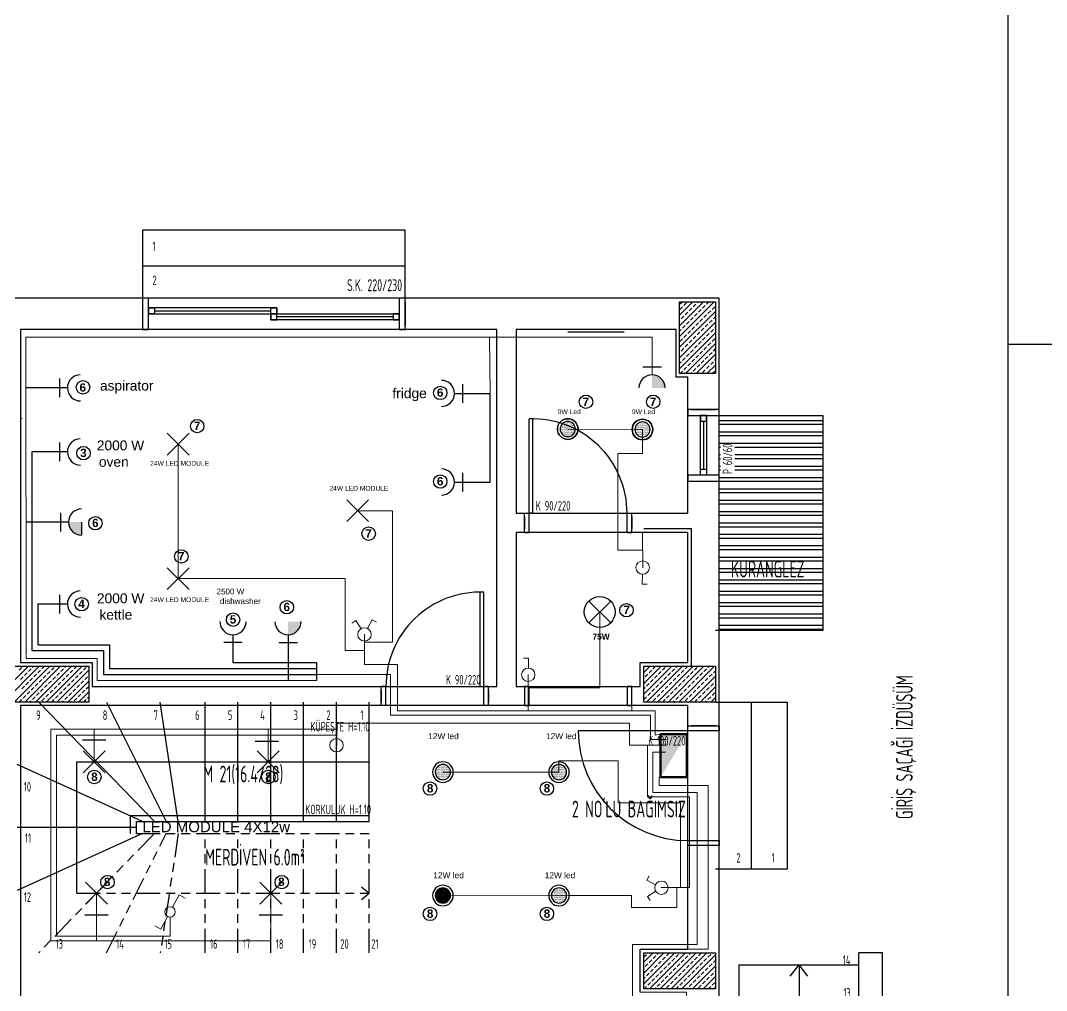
# Model space of a CAD drawing. Header units: millimetres. Extents: x 8112 to 17957, y 1641 to 8364.
# Drawn here: x 8958 to 9818, y 2329 to 3141 of the extents above; entities that cross this region are included whole.
import ezdxf

# ---------------------------------------------------------------- set-up
doc = ezdxf.new("R2010")
doc.units = ezdxf.units.MM
doc.linetypes.add('CURRENT_NRL surrounding area$0${ Tapered Dash }', pattern=[10, 4, -1, 1.5, -1, 1.5, -1])
for name, color, linetype in [('AK-E-ARMATUR', 151, 'Continuous'), ('Bölme', 7, 'Continuous'), ('ELEKTRİK1', 10, 'Continuous'), ('MİMARİ', 251, 'Continuous')]:
    doc.layers.add(name, color=color, linetype=linetype)
for name, color, linetype, lineweight in [('ARMATUR', 7, 'Continuous', 30), ('besleme', 40, 'Continuous', 50), ('priz', 4, 'Continuous', 25), ('ışık', 90, 'Continuous', 20)]:
    doc.layers.add(name, color=color, linetype=linetype, lineweight=lineweight)
doc.styles.get("Standard").update_dxf_attribs({"font": 'arial.ttf'})
doc.styles.add('style1', font='isocpeur.ttf', dxfattribs={"width": 0.6})

# ---------------------------------------------------------------- blocks, each defined once
blk = doc.blocks.new('P6020')
at = {"layer": 'MİMARİ'}
for p, q in [((0, 0), (0, 20)), ((60, 0), (60, 20))]:
    blk.add_line(p, q, dxfattribs=at)
at = {"layer": 'MİMARİ', "ltscale": 0.1}
blk.add_line((50, 10), (10, 10), dxfattribs=at)
for points in [[(0, 23), (5, 23), (5, -3), (0, -3)], [(55, 23), (60, 23), (60, -3), (55, -3)], [(10, 7.5), (10, 12.5), (5, 12.5), (5, 7.5)], [(50, 7.5), (50, 12.5), (55, 12.5), (55, 7.5)]]:
    blk.add_lwpolyline(points, close=True, dxfattribs=at)
blk.add_lwpolyline([(5, 7.5), (55, 7.5), (55, 12.5), (5, 12.5)], dxfattribs=at)
blk = doc.blocks.new('15W_DWNL_ISLAK HACİM ARM_SA')
h = blk.add_hatch()
h.set_pattern_fill('DOTS', scale=5)
h.set_pattern_definition([(0, (-1075947.989, -4485209.665), (3.96875, 7.9375), [0, -7.9375])])
h.paths.add_polyline_path([(85, 0, 1), (-85, 0, 1)])
blk.add_circle((0, 0), 115)
at = {"color": 7}
blk.add_circle((0, 0), 85, dxfattribs=at)

msp = doc.modelspace()

# ---------------------------------------------------------------- hatches: boundary and pattern name
at = {"layer": 'besleme'}
msp.add_hatch(color=256, dxfattribs=at).paths.add_polyline_path([(9494.27, 2507.29), (9494.27, 2543.29), (9516.27, 2543.29)])
at = {"layer": 'priz'}
h = msp.add_hatch(color=256, dxfattribs=at)
h.dxf.hatch_style = 1
h.paths.add_polyline_path([(9487.13, 2844), (9487.13, 2833.04), (9498.09, 2833.04, 0.414214)])
h = msp.add_hatch(color=256, dxfattribs=at)
h.dxf.hatch_style = 1
h.paths.add_polyline_path([(8998.32, 2720.76), (9009.28, 2720.76), (9009.28, 2709.8, -0.414214)])
h = msp.add_hatch(color=256, dxfattribs=at)
h.dxf.hatch_style = 1
h.paths.add_polyline_path([(9182.21, 2626.4), (9182.21, 2637.36), (9193.17, 2637.36, -0.414214)])

# ---------------------------------------------------------------- linework, layer by layer
for p, q in [((9785.09, 4640.64), (9785.09, 1659.31)), ((11355.42, 2869.47), (9785.09, 2869.47))]:
    msp.add_line(p, q)
at = {"layer": 'AK-E-ARMATUR'}
for centre in [(9416.52, 2798.62), (9479.11, 2798.23)]:
    msp.add_circle(centre, 8.62, dxfattribs=at)
at = {"layer": 'ARMATUR', "color": 1}
for p, q in [((9099.32, 2795.08), (9080.99, 2776.76)), ((9080.99, 2795.08), (9099.32, 2776.76)), ((9249.72, 2739.42), (9231.39, 2721.09)), ((9231.39, 2739.42), (9249.72, 2721.09)), ((9099.32, 2682.54), (9080.99, 2664.21)), ((9080.99, 2682.54), (9099.32, 2664.21)), ((9029.57, 2538.24), (9010.08, 2538.24)), ((9154.67, 2537.24), (9174.15, 2537.24)), ((9010.66, 2529.26), (9028.99, 2510.93)), ((9028.99, 2529.26), (9010.66, 2510.93)), ((9156.48, 2529.26), (9174.81, 2510.93)), ((9174.81, 2529.26), (9156.48, 2510.93)), ((9031.01, 2400.97), (9012.69, 2419.3)), ((9012.69, 2400.97), (9031.01, 2419.3)), ((9176.93, 2400.97), (9158.6, 2419.3)), ((9158.6, 2400.97), (9176.93, 2419.3)), ((9012.11, 2391.98), (9031.59, 2391.98)), ((9158.02, 2391.98), (9177.51, 2391.98))]:
    msp.add_line(p, q, dxfattribs=at)
at = {"layer": 'besleme'}
msp.add_lwpolyline([(9516.29, 2507.3), (9516.29, 2543.3), (9494.29, 2543.3), (9494.29, 2507.3)], close=True, dxfattribs=at)
at = {"layer": 'Bölme', "color": 11, "true_color": 0xf27172}
for centre in [(9010.45, 2833.58), (9309.74, 2828.86), (9431.8, 2821.45), (9488.11, 2821.45), (9106.13, 2801.09), (9010.91, 2778.42), (9309.74, 2754.67), (9020.87, 2719.78), (9249.72, 2711.03), (9092.87, 2691.97), (9009.35, 2651.98), (9181.2, 2649.44), (9465.71, 2646.96), (9136.23, 2639.02), (9019.93, 2507.29), (9165.75, 2507.29), (9301.17, 2497.61), (9399.03, 2497.61), (9031.01, 2419.3), (9176.93, 2419.3), (9301.17, 2392.67), (9399.03, 2392.67)]:
    msp.add_circle(centre, 5.63, dxfattribs=at)
at = {"layer": 'ELEKTRİK1'}
msp.add_circle((9443.31, 2645.48), 12.96, dxfattribs=at)
at = {"layer": 'MİMARİ'}
for p, q in [((9280.23, 2965.09), (9060.23, 2965.09)), ((9060.23, 2965.09), (9060.23, 2935.09)), ((9280.23, 2935.09), (9280.23, 2965.09)), ((9280.23, 2935.09), (9060.23, 2935.09)), ((9060.23, 2935.09), (9060.23, 2905.09)), ((9280.23, 2905.09), (9280.23, 2935.09)), ((9543.23, 2908.09), (8337.23, 2908.09)), ((9060.23, 2905.09), (9060.23, 2885.09)), ((9280.23, 2905.09), (9280.23, 2885.09)), ((9510.23, 2845.09), (9510.23, 2905.09)), ((9510.23, 2905.09), (9540.23, 2905.09)), ((9540.23, 2905.09), (9540.23, 2845.09)), ((9543.23, 1902.09), (9543.23, 2908.09)), ((9357.23, 2882.09), (8958.23, 2882.09)), ((8958.23, 2882.09), (8958.23, 2603.09)), ((9357.23, 2882.09), (9295.93, 2882.09)), ((9357.23, 2583.09), (9357.23, 2882.09)), ((9357.23, 2811.29), (9357.23, 2882.09)), ((9507.23, 2882.09), (9373.23, 2882.09)), ((9373.23, 2882.09), (9373.23, 2728.09)), ((9416.72, 2880.09), (9463.73, 2880.09)), ((9507.23, 2842.09), (9507.23, 2882.09)), ((9540.23, 2845.09), (9510.23, 2845.09)), ((9517.23, 2842.09), (9507.23, 2842.09)), ((9517.23, 2728.09), (9517.23, 2842.09)), ((9357.23, 2764.14), (9357.23, 2811.29)), ((9517.23, 2758.51), (9517.23, 2811.67)), ((8958.88, 2808.03), (8959.33, 2807.58)), ((9384.23, 2728.09), (9384.23, 2807.03)), ((9387.23, 2728.09), (9387.23, 2807.09)), ((9540.23, 2810.09), (9630.23, 2810.09)), ((9630.23, 2810.09), (9630.23, 2630.09)), ((9357.23, 2709.24), (9357.23, 2764.14)), ((9373.23, 2728.09), (9517.23, 2728.09)), ((9380.23, 2712.09), (9380.23, 2728.09)), ((9380.23, 2728.09), (9384.23, 2728.09)), ((9380.23, 2725.09), (9380.23, 2715.09)), ((9387.23, 2728.09), (9384.23, 2728.09)), ((9384.23, 2712.09), (9384.23, 2728.09)), ((9466.23, 2712.09), (9466.23, 2728.09)), ((9466.23, 2728.09), (9470.23, 2728.09)), ((9470.23, 2712.09), (9470.23, 2728.09)), ((9470.23, 2725.09), (9470.23, 2715.09)), ((9517.23, 2712.09), (9373.23, 2712.09)), ((9373.23, 2712.09), (9373.23, 2583.09)), ((9380.23, 2712.09), (9384.23, 2712.09)), ((9466.23, 2712.09), (9470.23, 2712.09)), ((9520.23, 2715.09), (9480.23, 2715.09)), ((9517.23, 2603.09), (9517.23, 2712.09)), ((9520.23, 2600.09), (9520.23, 2715.09)), ((9343.23, 2583.09), (9343.23, 2662.09)), ((9346.23, 2583.09), (9346.23, 2662.03)), ((9517.23, 2603.09), (9517.23, 2653.09)), ((9630.23, 2630.09), (9540.23, 2630.09)), ((8865.23, 2600.09), (9015.23, 2600.09)), ((8958.23, 2603.09), (9018.23, 2603.09)), ((9015.23, 2600.09), (9015.23, 2570.09)), ((9018.23, 2603.09), (9018.23, 2583.09)), ((9477.23, 2583.09), (9477.23, 2603.09)), ((9477.23, 2603.09), (9517.23, 2603.09)), ((9480.23, 2570.09), (9480.23, 2600.09)), ((9480.23, 2600.09), (9540.23, 2600.09)), ((9480.23, 2600.09), (9520.23, 2600.09)), ((9487.23, 2603.09), (9517.23, 2603.09)), ((9540.23, 2600.09), (9540.23, 2570.09)), ((9018.23, 2583.09), (9357.23, 2583.09)), ((9260.23, 2567.09), (9260.23, 2583.09)), ((9264.23, 2583.09), (9260.23, 2583.09)), ((9260.23, 2580.09), (9260.23, 2570.09)), ((9264.23, 2567.09), (9264.23, 2583.09)), ((9343.23, 2583.09), (9346.23, 2583.09)), ((9346.23, 2567.09), (9346.23, 2583.09)), ((9350.23, 2583.09), (9346.23, 2583.09)), ((9350.23, 2567.09), (9350.23, 2583.09)), ((9350.23, 2580.09), (9350.23, 2570.09)), ((9373.23, 2583.09), (9477.23, 2583.09)), ((9015.23, 2570.09), (8865.23, 2570.09)), ((9070.23, 2470.09), (8973.39, 2570.09)), ((9030.23, 2570.09), (9080.23, 2470.09)), ((9090.23, 2470.09), (9075.23, 2570.09)), ((9112.73, 2470.09), (9112.73, 2570.09)), ((9140.23, 2470.09), (9140.23, 2570.09)), ((9167.73, 2470.09), (9167.73, 2570.09)), ((9195.23, 2470.09), (9195.23, 2570.09)), ((9222.73, 2470.09), (9222.73, 2570.09)), ((9250.23, 2470.09), (9250.23, 2570.09)), ((9540.23, 2570.09), (9480.23, 2570.09)), ((9540.23, 2570.09), (9570.23, 2570.09)), ((9570.23, 2570.09), (9570.23, 2430.09)), ((9570.23, 2570.09), (9600.23, 2570.09)), ((9600.23, 2570.09), (9600.23, 2430.09)), ((9517.23, 2567.09), (8958.23, 2567.09)), ((8958.23, 2567.09), (8958.23, 1928.09)), ((9264.23, 2567.09), (9260.23, 2567.09)), ((9350.23, 2567.09), (9346.23, 2567.09)), ((9517.23, 2363.09), (9517.23, 2567.09)), ((9517.23, 2546.09), (9425.23, 2546.09)), ((9517.23, 2550.09), (9543.23, 2550.09)), ((9517.23, 2546.09), (9517.23, 2550.09)), ((9543.23, 2546.09), (9517.23, 2546.09)), ((9543.23, 2550.09), (9543.23, 2546.09)), ((9005.23, 2520.09), (9250.23, 2520.09)), ((9005.23, 2410.09), (9005.23, 2520.09)), ((9060.23, 2470.09), (8955.23, 2517.82)), ((9050.23, 2475.09), (9250.23, 2475.09)), ((9050.23, 2460.09), (9050.23, 2475.09)), ((9055.23, 2470.09), (9250.23, 2470.09)), ((9055.23, 2460.09), (9055.23, 2470.09)), ((9055.23, 2465.09), (8955.23, 2465.09)), ((9060.23, 2460.09), (8955.23, 2412.36)), ((9517.23, 2454.09), (9543.23, 2454.09)), ((9517.23, 2450.09), (9517.23, 2454.09)), ((9543.23, 2450.09), (9517.23, 2450.09)), ((9543.23, 2454.09), (9543.23, 2450.09)), ((9570.23, 2430.09), (9540.23, 2430.09)), ((9600.23, 2430.09), (9570.23, 2430.09)), ((9477.23, 2327.09), (9477.23, 2363.09)), ((9477.23, 2363.09), (9517.23, 2363.09)), ((9480.23, 2330.09), (9480.23, 2360.09)), ((9480.23, 2360.09), (9540.23, 2360.09)), ((9540.23, 2360.09), (9540.23, 2330.09)), ((9660.23, 1925.09), (9660.23, 2360.09)), ((9680.23, 2360.09), (9660.23, 2360.09)), ((9680.23, 1905.09), (9680.23, 2360.09)), ((9560.23, 2350.09), (9660.23, 2350.09)), ((9560.23, 2065.09), (9560.23, 2350.09)), ((9602.9, 2340.56), (9610.23, 2350.09)), ((9610.23, 2350.09), (9610.23, 2015.09)), ((9617.56, 2340.56), (9610.23, 2350.09)), ((9540.23, 2330.09), (9480.23, 2330.09))]:
    msp.add_line(p, q, dxfattribs=at)
at = {"layer": 'MİMARİ', "ltscale": 0.1}
for p, q in [((9065.23, 2908.09), (9060.23, 2908.09)), ((9060.23, 2908.09), (9060.23, 2882.09)), ((9065.23, 2882.09), (9065.23, 2908.09)), ((9280.23, 2908.09), (9275.23, 2908.09)), ((9275.23, 2908.09), (9275.23, 2882.09)), ((9280.23, 2882.09), (9280.23, 2908.09)), ((9065.23, 2900.09), (9065.23, 2895.09)), ((9172.73, 2900.09), (9065.23, 2900.09)), ((9065.23, 2895.09), (9065.23, 2900.09)), ((9065.23, 2900.09), (9070.23, 2900.09)), ((9070.23, 2900.09), (9070.23, 2895.09)), ((9070.23, 2897.59), (9167.73, 2897.59)), ((9167.73, 2895.09), (9167.73, 2900.09)), ((9167.73, 2900.09), (9172.73, 2900.09)), ((9172.73, 2895.09), (9172.73, 2900.09)), ((9172.73, 2900.09), (9172.73, 2895.09)), ((9065.23, 2895.09), (9172.73, 2895.09)), ((9070.23, 2895.09), (9065.23, 2895.09)), ((9172.73, 2895.09), (9167.73, 2895.09)), ((9167.73, 2890.09), (9167.73, 2895.09)), ((9167.73, 2895.09), (9275.23, 2895.09)), ((9167.73, 2895.09), (9167.73, 2890.09)), ((9172.73, 2895.09), (9167.73, 2895.09)), ((9275.23, 2890.09), (9167.73, 2890.09)), ((9167.73, 2890.09), (9172.73, 2890.09)), ((9172.73, 2890.09), (9172.73, 2895.09)), ((9270.23, 2892.59), (9172.73, 2892.59)), ((9270.23, 2895.09), (9270.23, 2890.09)), ((9275.23, 2895.09), (9270.23, 2895.09)), ((9270.23, 2890.09), (9275.23, 2890.09)), ((9275.23, 2895.09), (9275.23, 2890.09)), ((9275.23, 2890.09), (9275.23, 2895.09)), ((9060.23, 2882.09), (9065.23, 2882.09)), ((9275.23, 2882.09), (9280.23, 2882.09))]:
    msp.add_line(p, q, dxfattribs=at)
at = {"layer": 'MİMARİ', "linetype": 'Continuous'}
for p, q in [((9510.23, 2903.05), (9512.27, 2905.09)), ((9510.23, 2894.07), (9521.25, 2905.09)), ((9510.23, 2885.09), (9530.23, 2905.09)), ((9510.23, 2876.11), (9539.21, 2905.09)), ((9525.01, 2904.36), (9525.74, 2905.09)), ((9532.87, 2903.24), (9534.72, 2905.09)), ((9510.23, 2867.13), (9540.23, 2897.13)), ((9510.42, 2898.75), (9512.66, 2900.99)), ((9513.79, 2902.12), (9516.03, 2904.36)), ((9514.91, 2894.26), (9517.15, 2896.5)), ((9518.28, 2897.63), (9520.52, 2899.87)), ((9521.64, 2900.99), (9523.89, 2903.24)), ((9526.13, 2896.5), (9528.38, 2898.75)), ((9529.5, 2899.87), (9531.75, 2902.12)), ((9533.99, 2895.38), (9536.24, 2897.63)), ((9537.36, 2898.75), (9539.6, 2900.99)), ((9510.23, 2889.58), (9510.42, 2889.77)), ((9510.23, 2858.15), (9540.23, 2888.15)), ((9511.54, 2890.89), (9513.79, 2893.14)), ((9516.03, 2886.4), (9518.28, 2888.65)), ((9519.4, 2889.77), (9521.64, 2892.01)), ((9522.77, 2893.14), (9525.01, 2895.38)), ((9527.26, 2888.65), (9529.5, 2890.89)), ((9530.62, 2892.01), (9532.87, 2894.26)), ((9535.11, 2887.52), (9537.36, 2889.77)), ((9538.48, 2890.89), (9540.23, 2892.64)), ((9510.23, 2880.6), (9511.54, 2881.91)), ((9510.23, 2849.17), (9540.23, 2879.17)), ((9512.66, 2883.03), (9514.91, 2885.28)), ((9517.15, 2878.54), (9519.4, 2880.79)), ((9520.52, 2881.91), (9522.77, 2884.16)), ((9523.89, 2885.28), (9526.13, 2887.52)), ((9525.01, 2877.42), (9527.26, 2879.67)), ((9528.38, 2880.79), (9530.62, 2883.03)), ((9531.75, 2884.16), (9533.99, 2886.4)), ((9536.24, 2879.67), (9538.48, 2881.91)), ((9539.6, 2883.03), (9540.23, 2883.66)), ((9510.42, 2871.81), (9512.66, 2874.05)), ((9513.79, 2875.18), (9516.03, 2877.42)), ((9518.28, 2870.69), (9520.52, 2872.93)), ((9521.64, 2874.05), (9523.89, 2876.3)), ((9526.13, 2869.56), (9528.38, 2871.81)), ((9529.5, 2872.93), (9531.75, 2875.18)), ((9532.87, 2876.3), (9535.11, 2878.54)), ((9533.99, 2868.44), (9536.24, 2870.69)), ((9537.36, 2871.81), (9539.6, 2874.05)), ((9510.23, 2862.64), (9510.42, 2862.83)), ((9511.54, 2863.95), (9513.79, 2866.2)), ((9514.91, 2867.32), (9517.15, 2869.56)), ((9515.13, 2845.09), (9540.23, 2870.19)), ((9519.4, 2862.83), (9521.64, 2865.07)), ((9522.77, 2866.2), (9525.01, 2868.44)), ((9527.26, 2861.71), (9529.5, 2863.95)), ((9530.62, 2865.07), (9532.87, 2867.32)), ((9535.11, 2860.58), (9537.36, 2862.83)), ((9538.48, 2863.95), (9540.23, 2865.69)), ((9510.23, 2853.66), (9511.54, 2854.97)), ((9512.66, 2856.09), (9514.91, 2858.34)), ((9516.03, 2859.46), (9518.28, 2861.71)), ((9517.15, 2851.6), (9519.4, 2853.85)), ((9520.52, 2854.97), (9522.77, 2857.22)), ((9523.89, 2858.34), (9526.13, 2860.58)), ((9524.11, 2845.09), (9540.23, 2861.2)), ((9528.38, 2853.85), (9530.62, 2856.09)), ((9531.75, 2857.22), (9533.99, 2859.46)), ((9536.24, 2852.73), (9538.48, 2854.97)), ((9539.6, 2856.09), (9540.23, 2856.71)), ((9510.64, 2845.09), (9512.66, 2847.11)), ((9513.79, 2848.24), (9516.03, 2850.48)), ((9519.62, 2845.09), (9520.52, 2845.99)), ((9521.64, 2847.11), (9523.89, 2849.36)), ((9525.01, 2850.48), (9527.26, 2852.73)), ((9529.5, 2845.99), (9531.75, 2848.24)), ((9532.87, 2849.36), (9535.11, 2851.6)), ((9533.09, 2845.09), (9540.23, 2852.22)), ((9537.58, 2845.09), (9539.6, 2847.11)), ((9630.23, 2805.5), (9543.23, 2805.5)), ((9630.23, 2802.33), (9543.23, 2802.33)), ((9630.23, 2795.98), (9543.23, 2795.98)), ((9630.23, 2792.8), (9543.23, 2792.8)), ((9630.23, 2786.45), (9543.23, 2786.45)), ((9544.37, 2783.28), (9543.23, 2783.28)), ((9544.37, 2776.93), (9543.23, 2776.93)), ((9630.23, 2783.28), (9556.38, 2783.28)), ((9630.23, 2776.93), (9556.38, 2776.93)), ((9544.37, 2773.75), (9543.23, 2773.75)), ((9544.37, 2767.4), (9543.23, 2767.4)), ((9630.23, 2773.75), (9556.38, 2773.75)), ((9630.23, 2767.4), (9556.38, 2767.4)), ((9544.37, 2764.23), (9543.23, 2764.23)), ((9630.23, 2764.23), (9556.38, 2764.23)), ((9630.23, 2757.88), (9543.23, 2757.88)), ((9630.23, 2754.7), (9543.23, 2754.7)), ((9630.23, 2748.35), (9543.23, 2748.35)), ((9630.23, 2745.18), (9543.23, 2745.18)), ((9630.23, 2738.83), (9543.23, 2738.83)), ((9630.23, 2735.65), (9543.23, 2735.65)), ((9630.23, 2729.3), (9543.23, 2729.3)), ((9630.23, 2726.13), (9543.23, 2726.13)), ((9630.23, 2719.78), (9543.23, 2719.78)), ((9630.23, 2716.6), (9543.23, 2716.6)), ((9630.23, 2710.25), (9543.23, 2710.25)), ((9630.23, 2707.08), (9543.23, 2707.08)), ((9630.23, 2700.73), (9543.23, 2700.73)), ((9630.23, 2697.55), (9543.23, 2697.55)), ((9630.23, 2691.2), (9543.23, 2691.2)), ((9630.23, 2688.03), (9543.23, 2688.03)), ((9630.23, 2681.68), (9543.23, 2681.68)), ((9630.23, 2678.5), (9543.23, 2678.5)), ((9630.23, 2672.15), (9543.23, 2672.15)), ((9630.23, 2668.98), (9543.23, 2668.98)), ((9630.23, 2662.63), (9543.23, 2662.63)), ((9630.23, 2659.45), (9543.23, 2659.45)), ((9630.23, 2653.1), (9543.23, 2653.1)), ((9630.23, 2649.93), (9543.23, 2649.93)), ((9630.23, 2643.58), (9543.23, 2643.58)), ((9630.23, 2640.4), (9543.23, 2640.4)), ((9630.23, 2634.05), (9543.23, 2634.05)), ((9630.23, 2630.88), (9543.23, 2630.88)), ((8934.8, 2570.09), (8964.8, 2600.09)), ((8943.78, 2570.09), (8973.78, 2600.09)), ((8952.76, 2570.09), (8982.76, 2600.09)), ((8957.01, 2596.79), (8959.26, 2599.03)), ((8961.74, 2570.09), (8991.74, 2600.09)), ((8964.87, 2595.67), (8967.11, 2597.91)), ((8968.24, 2599.03), (8969.29, 2600.09)), ((8970.72, 2570.09), (9000.72, 2600.09)), ((8972.73, 2594.54), (8974.97, 2596.79)), ((8976.09, 2597.91), (8978.27, 2600.09)), ((8979.7, 2570.09), (9009.7, 2600.09)), ((8980.58, 2593.42), (8982.83, 2595.67)), ((8983.95, 2596.79), (8986.2, 2599.03)), ((8988.68, 2570.09), (9015.23, 2596.63)), ((8991.81, 2595.67), (8994.05, 2597.91)), ((8995.18, 2599.03), (8996.23, 2600.09)), ((8999.67, 2594.54), (9001.91, 2596.79)), ((9003.03, 2597.91), (9005.21, 2600.09)), ((9007.52, 2593.42), (9009.77, 2595.67)), ((9010.89, 2596.79), (9013.14, 2599.03)), ((9480.23, 2594.66), (9485.66, 2600.09)), ((9480.23, 2585.68), (9494.64, 2600.09)), ((9480.23, 2576.7), (9503.62, 2600.09)), ((9480.23, 2599.15), (9481.17, 2600.09)), ((9482.6, 2570.09), (9512.6, 2600.09)), ((9484.6, 2594.54), (9486.85, 2596.79)), ((9487.97, 2597.91), (9490.15, 2600.09)), ((9491.58, 2570.09), (9521.58, 2600.09)), ((9492.46, 2593.42), (9494.7, 2595.67)), ((9495.83, 2596.79), (9498.07, 2599.03)), ((9500.56, 2570.09), (9530.56, 2600.09)), ((9503.68, 2595.67), (9505.93, 2597.91)), ((9507.05, 2599.03), (9508.11, 2600.09)), ((9509.54, 2570.09), (9539.54, 2600.09)), ((9511.54, 2594.54), (9513.79, 2596.79)), ((9514.91, 2597.91), (9517.09, 2600.09)), ((9519.4, 2593.42), (9521.64, 2595.67)), ((9522.77, 2596.79), (9525.01, 2599.03)), ((9530.62, 2595.67), (9532.87, 2597.91)), ((9533.99, 2599.03), (9535.05, 2600.09)), ((9538.48, 2594.54), (9540.23, 2596.29)), ((8958.13, 2588.93), (8960.38, 2591.18)), ((8961.5, 2592.3), (8963.75, 2594.54)), ((8965.99, 2587.81), (8968.24, 2590.05)), ((8969.36, 2591.18), (8971.6, 2593.42)), ((8973.85, 2586.69), (8976.09, 2588.93)), ((8977.22, 2590.05), (8979.46, 2592.3)), ((8981.71, 2585.56), (8983.95, 2587.81)), ((8985.07, 2588.93), (8987.32, 2591.18)), ((8988.44, 2592.3), (8990.69, 2594.54)), ((8992.93, 2587.81), (8995.18, 2590.05)), ((8996.3, 2591.18), (8998.54, 2593.42)), ((8997.66, 2570.09), (9015.23, 2587.65)), ((9000.79, 2586.69), (9003.03, 2588.93)), ((9004.16, 2590.05), (9006.4, 2592.3)), ((9008.65, 2585.56), (9010.89, 2587.81)), ((9012.01, 2588.93), (9014.26, 2591.18)), ((9481.23, 2591.18), (9483.48, 2593.42)), ((9485.72, 2586.69), (9487.97, 2588.93)), ((9489.09, 2590.05), (9491.34, 2592.3)), ((9493.58, 2585.56), (9495.83, 2587.81)), ((9496.95, 2588.93), (9499.19, 2591.18)), ((9500.32, 2592.3), (9502.56, 2594.54)), ((9504.81, 2587.81), (9507.05, 2590.05)), ((9508.17, 2591.18), (9510.42, 2593.42)), ((9512.66, 2586.69), (9514.91, 2588.93)), ((9516.03, 2590.05), (9518.28, 2592.3)), ((9518.52, 2570.09), (9540.23, 2591.8)), ((9520.52, 2585.56), (9522.77, 2587.81)), ((9523.89, 2588.93), (9526.13, 2591.18)), ((9527.26, 2592.3), (9529.5, 2594.54)), ((9531.75, 2587.81), (9533.99, 2590.05)), ((9535.11, 2591.18), (9537.36, 2593.42)), ((9539.6, 2586.69), (9540.23, 2587.31)), ((8959.26, 2581.07), (8961.5, 2583.32)), ((8962.62, 2584.44), (8964.87, 2586.69)), ((8963.75, 2576.58), (8965.99, 2578.83)), ((8967.11, 2579.95), (8969.36, 2582.2)), ((8970.48, 2583.32), (8972.73, 2585.56)), ((8974.97, 2578.83), (8977.22, 2581.07)), ((8978.34, 2582.2), (8980.58, 2584.44)), ((8982.83, 2577.71), (8985.07, 2579.95)), ((8986.2, 2581.07), (8988.44, 2583.32)), ((8989.56, 2584.44), (8991.81, 2586.69)), ((8990.69, 2576.58), (8992.93, 2578.83)), ((8994.05, 2579.95), (8996.3, 2582.2)), ((8997.42, 2583.32), (8999.67, 2585.56)), ((9001.91, 2578.83), (9004.16, 2581.07)), ((9005.28, 2582.2), (9007.52, 2584.44)), ((9006.64, 2570.09), (9015.23, 2578.67)), ((9009.77, 2577.71), (9012.01, 2579.95)), ((9013.14, 2581.07), (9015.23, 2583.16)), ((9480.23, 2581.19), (9481.23, 2582.2)), ((9482.36, 2583.32), (9484.6, 2585.56)), ((9486.85, 2578.83), (9489.09, 2581.07)), ((9490.21, 2582.2), (9492.46, 2584.44)), ((9494.7, 2577.71), (9496.95, 2579.95)), ((9498.07, 2581.07), (9500.32, 2583.32)), ((9501.44, 2584.44), (9503.68, 2586.69)), ((9502.56, 2576.58), (9504.81, 2578.83)), ((9505.93, 2579.95), (9508.17, 2582.2)), ((9509.3, 2583.32), (9511.54, 2585.56)), ((9513.79, 2578.83), (9516.03, 2581.07)), ((9517.15, 2582.2), (9519.4, 2584.44)), ((9521.64, 2577.71), (9523.89, 2579.95)), ((9525.01, 2581.07), (9527.26, 2583.32)), ((9527.5, 2570.09), (9540.23, 2582.82)), ((9528.38, 2584.44), (9530.62, 2586.69)), ((9529.5, 2576.58), (9531.75, 2578.83)), ((9532.87, 2579.95), (9535.11, 2582.2)), ((9536.24, 2583.32), (9538.48, 2585.56)), ((8957.25, 2570.09), (8959.26, 2572.09)), ((8960.38, 2573.22), (8962.62, 2575.46)), ((8966.23, 2570.09), (8967.11, 2570.97)), ((8968.24, 2572.09), (8970.48, 2574.34)), ((8971.6, 2575.46), (8973.85, 2577.71)), ((8976.09, 2570.97), (8978.34, 2573.22)), ((8979.46, 2574.34), (8981.71, 2576.58)), ((8984.19, 2570.09), (8986.2, 2572.09)), ((8987.32, 2573.22), (8989.56, 2575.46)), ((8993.17, 2570.09), (8994.05, 2570.97)), ((8995.18, 2572.09), (8997.42, 2574.34)), ((8998.54, 2575.46), (9000.79, 2577.71)), ((9003.03, 2570.97), (9005.28, 2573.22)), ((9006.4, 2574.34), (9008.65, 2576.58)), ((9011.14, 2570.09), (9013.14, 2572.09)), ((9014.26, 2573.22), (9015.23, 2574.18)), ((9480.23, 2572.21), (9482.36, 2574.34)), ((9483.48, 2575.46), (9485.72, 2577.71)), ((9487.97, 2570.97), (9490.21, 2573.22)), ((9491.34, 2574.34), (9493.58, 2576.58)), ((9496.07, 2570.09), (9498.07, 2572.09)), ((9499.19, 2573.22), (9501.44, 2575.46)), ((9505.05, 2570.09), (9505.93, 2570.97)), ((9507.05, 2572.09), (9509.3, 2574.34)), ((9510.42, 2575.46), (9512.66, 2577.71)), ((9514.91, 2570.97), (9517.15, 2573.22)), ((9518.28, 2574.34), (9520.52, 2576.58)), ((9523.01, 2570.09), (9525.01, 2572.09)), ((9526.13, 2573.22), (9528.38, 2575.46)), ((9531.99, 2570.09), (9532.87, 2570.97)), ((9533.99, 2572.09), (9536.24, 2574.34)), ((9536.48, 2570.09), (9540.23, 2573.84)), ((9537.36, 2575.46), (9539.6, 2577.71)), ((9480.23, 2352.19), (9488.12, 2360.09)), ((9480.23, 2343.21), (9497.1, 2360.09)), ((9480.23, 2334.23), (9506.09, 2360.09)), ((9480.23, 2356.68), (9482.36, 2358.81)), ((9483.48, 2359.93), (9483.63, 2360.09)), ((9485.07, 2330.09), (9515.07, 2360.09)), ((9487.97, 2355.44), (9490.21, 2357.69)), ((9491.34, 2358.81), (9492.61, 2360.09)), ((9494.05, 2330.09), (9524.05, 2360.09)), ((9495.83, 2354.32), (9498.07, 2356.57)), ((9499.19, 2357.69), (9501.44, 2359.93)), ((9503.03, 2330.09), (9533.03, 2360.09)), ((9503.68, 2353.2), (9505.93, 2355.44)), ((9507.05, 2356.57), (9509.3, 2358.81)), ((9510.42, 2359.93), (9510.58, 2360.09)), ((9512.01, 2330.09), (9540.23, 2358.31)), ((9514.91, 2355.44), (9517.15, 2357.69)), ((9518.28, 2358.81), (9519.56, 2360.09)), ((9522.77, 2354.32), (9525.01, 2356.57)), ((9526.13, 2357.69), (9528.38, 2359.93)), ((9530.62, 2353.2), (9532.87, 2355.44)), ((9533.99, 2356.57), (9536.24, 2358.81)), ((9537.36, 2359.93), (9537.52, 2360.09)), ((9481.23, 2348.71), (9483.48, 2350.95)), ((9484.6, 2352.08), (9486.85, 2354.32)), ((9485.72, 2344.22), (9487.97, 2346.46)), ((9489.09, 2347.59), (9491.34, 2349.83)), ((9492.46, 2350.95), (9494.7, 2353.2)), ((9496.95, 2346.46), (9499.19, 2348.71)), ((9500.32, 2349.83), (9502.56, 2352.08)), ((9504.81, 2345.34), (9507.05, 2347.59)), ((9508.17, 2348.71), (9510.42, 2350.95)), ((9511.54, 2352.08), (9513.79, 2354.32)), ((9512.66, 2344.22), (9514.91, 2346.46)), ((9516.03, 2347.59), (9518.28, 2349.83)), ((9519.4, 2350.95), (9521.64, 2353.2)), ((9520.99, 2330.09), (9540.23, 2349.33)), ((9523.89, 2346.46), (9526.13, 2348.71)), ((9527.26, 2349.83), (9529.5, 2352.08)), ((9531.75, 2345.34), (9533.99, 2347.59)), ((9535.11, 2348.71), (9537.36, 2350.95)), ((9538.48, 2352.08), (9540.23, 2353.82)), ((9480.23, 2338.72), (9481.23, 2339.73)), ((9482.36, 2340.85), (9484.6, 2343.1)), ((9486.85, 2336.36), (9489.09, 2338.61)), ((9490.21, 2339.73), (9492.46, 2341.97)), ((9493.58, 2343.1), (9495.83, 2345.34)), ((9498.07, 2338.61), (9500.32, 2340.85)), ((9501.44, 2341.97), (9503.68, 2344.22)), ((9505.93, 2337.48), (9508.17, 2339.73)), ((9509.3, 2340.85), (9511.54, 2343.1)), ((9513.79, 2336.36), (9516.03, 2338.61)), ((9517.15, 2339.73), (9519.4, 2341.97)), ((9520.52, 2343.1), (9522.77, 2345.34)), ((9525.01, 2338.61), (9527.26, 2340.85)), ((9528.38, 2341.97), (9530.62, 2344.22)), ((9529.97, 2330.09), (9540.23, 2340.35)), ((9532.87, 2337.48), (9535.11, 2339.73)), ((9536.24, 2340.85), (9538.48, 2343.1)), ((9539.6, 2344.22), (9540.23, 2344.84)), ((9480.58, 2330.09), (9482.36, 2331.87)), ((9483.48, 2332.99), (9485.72, 2335.24)), ((9489.56, 2330.09), (9490.21, 2330.75)), ((9491.34, 2331.87), (9493.58, 2334.12)), ((9494.7, 2335.24), (9496.95, 2337.48)), ((9499.19, 2330.75), (9501.44, 2332.99)), ((9502.56, 2334.12), (9504.81, 2336.36)), ((9507.52, 2330.09), (9509.3, 2331.87)), ((9510.42, 2332.99), (9512.66, 2335.24)), ((9516.5, 2330.09), (9517.15, 2330.75)), ((9518.28, 2331.87), (9520.52, 2334.12)), ((9521.64, 2335.24), (9523.89, 2337.48)), ((9526.13, 2330.75), (9528.38, 2332.99)), ((9529.5, 2334.12), (9531.75, 2336.36)), ((9534.46, 2330.09), (9536.24, 2331.87)), ((9537.36, 2332.99), (9539.6, 2335.24)), ((9538.95, 2330.09), (9540.23, 2331.37))]:
    msp.add_line(p, q, dxfattribs=at)
at = {"layer": 'MİMARİ', "lineweight": 30}
for p, q in [((9384.23, 2583.09), (9380.23, 2583.09)), ((9380.23, 2583.09), (9380.23, 2567.09)), ((9384.23, 2567.09), (9384.23, 2583.09)), ((9470.23, 2583.09), (9466.23, 2583.09)), ((9466.23, 2583.09), (9466.23, 2567.09)), ((9470.23, 2567.09), (9470.23, 2583.09)), ((9380.23, 2567.09), (9384.23, 2567.09)), ((9466.23, 2567.09), (9470.23, 2567.09))]:
    msp.add_line(p, q, dxfattribs=at)
at = {"layer": 'MİMARİ', "ltscale": 4}
for p, q in [((9540.23, 2550.09), (9520.23, 2550.09)), ((9540.23, 2450.09), (9520.23, 2450.09))]:
    msp.add_line(p, q, dxfattribs=at)
at = {"layer": 'MİMARİ', "linetype": 'CURRENT_NRL surrounding area$0${ Tapered Dash }', "ltscale": 5}
for p, q in [((9070.23, 2460.09), (8973.39, 2360.09)), ((9030.23, 2360.09), (9080.23, 2460.09)), ((9055.23, 2460.09), (9250.23, 2460.09)), ((9090.23, 2460.09), (9075.23, 2360.09)), ((9112.73, 2360.09), (9112.73, 2460.09)), ((9140.23, 2360.09), (9140.23, 2460.09)), ((9167.73, 2360.09), (9167.73, 2460.09)), ((9195.23, 2360.09), (9195.23, 2460.09)), ((9222.73, 2360.09), (9222.73, 2460.09)), ((9250.23, 2360.09), (9250.23, 2460.09)), ((9243.63, 2415.35), (9250.23, 2410.09)), ((9005.23, 2410.09), (9250.23, 2410.09)), ((9243.63, 2404.83), (9250.23, 2410.09))]:
    msp.add_line(p, q, dxfattribs=at)
at = {"layer": 'MİMARİ'}
for centre, radius, start, end in [((9387.23, 2728.09), 79, 0, 92.17631), ((9343.23, 2583.09), 79, 87.82369, 180), ((9517.23, 2546.09), 92, 180, 270)]:
    msp.add_arc(centre, radius, start, end, dxfattribs=at)
at = {"layer": 'priz'}
for p, q in [((9479.34, 2850.62), (9494.93, 2850.62)), ((8990.79, 2840.89), (8990.79, 2825.3)), ((9328.23, 2836.23), (9328.23, 2820.64)), ((8997.41, 2833.09), (8962.65, 2833.09)), ((9321.6, 2828.44), (9351.65, 2828.44)), ((9351.65, 2754.24), (9351.65, 2828.44)), ((8990.79, 2787.24), (8990.79, 2771.65)), ((9328.23, 2762.04), (9328.23, 2746.45)), ((9321.6, 2754.24), (9351.65, 2754.24)), ((8991.7, 2728.56), (8991.7, 2712.97)), ((8998.32, 2720.68), (8962.65, 2720.68)), ((9009.28, 2720.76), (9009.28, 2709.8)), ((8990.79, 2659.88), (8990.79, 2644.29)), ((9182.21, 2626.4), (9182.21, 2588.09)), ((9143.91, 2619.78), (9128.32, 2619.78)), ((9174.42, 2619.78), (9190.01, 2619.78))]:
    msp.add_line(p, q, dxfattribs=at)
for points in [[(8997.41, 2779.45), (8967.65, 2779.45), (8967.65, 2613.09), (9027.65, 2613.09), (9027.65, 2593.09), (9206.08, 2593.09)], [(8997.41, 2652.01), (8972.65, 2652.01), (8972.65, 2618.09), (9027.65, 2618.09), (9032.65, 2618.09), (9032.65, 2598.09), (9206.08, 2598.09)], [(9136.04, 2626.4), (9136.04, 2603.09), (9206.08, 2603.09), (9206.08, 2588.09)]]:
    msp.add_lwpolyline(points, dxfattribs=at)
for centre, start, end in [((9008.37, 2833.09), 90.79588, 270), ((9310.65, 2828.44), 270, 89.20412), ((9487.13, 2833.04), 0, 179.20412), ((9008.37, 2779.45), 90.79588, 270), ((9310.65, 2754.24), 270, 89.20412), ((9009.28, 2720.76), 90.79588, 270), ((9008.37, 2652.09), 90.79588, 270), ((9136.12, 2637.36), 180, 359.20412), ((9182.21, 2637.36), 180.79588, 0)]:
    msp.add_arc(centre, 10.96, start, end, dxfattribs=at)
at = {"layer": 'ışık', "color": 4}
for p, q in [((9351.07, 2875.63), (9351.65, 2828.44)), ((9206.08, 2593.09), (9268.18, 2593.09)), ((9268.18, 2593.09), (9268.18, 2559.13)), ((9268.18, 2559.13), (9485.73, 2559.13)), ((9485.73, 2559.13), (9485.73, 2538.65)), ((9485.73, 2538.65), (9498.96, 2538.65))]:
    msp.add_line(p, q, dxfattribs=at)
at = {"layer": 'ışık', "color": 3}
for p, q in [((9416.52, 2798.62), (9479.11, 2798.23)), ((9479.11, 2778.24), (9479.23, 2798.23)), ((9458.46, 2697.25), (9458.46, 2778.24)), ((9458.46, 2778.24), (9479.11, 2778.24)), ((9240.56, 2730.25), (9269.79, 2730.25)), ((9269.79, 2730.25), (9269.79, 2620.31)), ((9479.11, 2712.09), (9517.23, 2712.09)), ((9479.11, 2712.09), (9479.31, 2682.41)), ((9517.23, 2712.09), (9517.23, 2603.09)), ((9479.21, 2697.25), (9458.46, 2697.25)), ((9443.31, 2645.48), (9443.31, 2581.89)), ((9229.94, 2613.08), (9246.36, 2613.08)), ((9269.79, 2620.31), (9246.36, 2620.31)), ((9517.23, 2603.09), (9477.23, 2603.09)), ((9477.23, 2603.09), (9477.23, 2583.09)), ((9383.26, 2592.76), (9383.26, 2562.6)), ((9443.31, 2581.89), (9383.26, 2581.89)), ((9477.23, 2583.09), (9470.23, 2583.09)), ((9470.23, 2583.09), (9470.23, 2562.6)), ((9223.07, 2533.76), (9223.07, 2552.44)), ((9223.07, 2552.44), (9468.25, 2552.44)), ((9468.25, 2552.44), (9468.25, 2533.9)), ((8983.39, 2370.09), (8983.39, 2547.44)), ((8983.39, 2547.44), (9222.73, 2547.44)), ((9019.83, 2520.09), (9019.83, 2547.44)), ((9165.64, 2520.09), (9165.64, 2547.44)), ((8988.39, 2374.06), (8988.39, 2542.44)), ((8988.39, 2542.44), (9223.07, 2542.44)), ((9468.25, 2533.9), (9483.37, 2533.9)), ((9409.18, 2520.85), (9458.87, 2520.85)), ((9409.18, 2520.85), (9409.18, 2511.41)), ((9458.87, 2520.85), (9458.87, 2494.99)), ((9311.96, 2511.41), (9409.18, 2511.41)), ((9493.17, 2507.3), (9494.29, 2507.3)), ((9458.87, 2494.99), (9458.87, 2485.55)), ((9483.37, 2500.15), (9483.37, 2491.79)), ((9458.87, 2485.55), (9511.09, 2485.55)), ((9483.37, 2491.79), (9483.37, 2490.71)), ((9483.37, 2490.71), (9518.45, 2490.71)), ((9511.09, 2485.55), (9511.09, 2415.72)), ((9518.45, 2414.68), (9518.45, 2490.71)), ((9511.09, 2415.72), (9511.09, 2414.68)), ((9021.89, 2410.09), (9021.89, 2370.09)), ((9167.81, 2410.09), (9167.73, 2391.98)), ((9312.58, 2408.33), (9416.57, 2408.09)), ((9416.57, 2408.09), (9470.02, 2408.09)), ((9470.02, 2397.95), (9470.02, 2408.09)), ((9494.82, 2414.68), (9518.45, 2414.68)), ((9507.81, 2408.09), (9507.81, 2414.68)), ((9507.81, 2408.09), (9507.81, 2397.95)), ((9518.45, 2408.09), (9518.45, 2408.09)), ((9507.81, 2397.95), (9470.02, 2397.95)), ((9167.77, 2370.09), (9167.73, 2391.98)), ((9083.41, 2374.06), (8988.39, 2374.06)), ((9083.41, 2378.18), (9083.41, 2374.06)), ((9021.89, 2370.09), (8983.39, 2370.09)), ((9021.89, 2370.09), (9167.77, 2370.09))]:
    msp.add_line(p, q, dxfattribs=at)
at = {"layer": 'ışık', "color": 1}
for p, q in [((9479.07, 2677.06), (9478.99, 2668.89)), ((9478.99, 2668.89), (9483.09, 2668.84)), ((9452.47, 2636.32), (9434.14, 2654.65)), ((9434.14, 2636.32), (9452.47, 2654.65)), ((9248.79, 2631.66), (9252.6, 2638.89)), ((9252.6, 2638.89), (9256.23, 2636.98)), ((9383.69, 2606.67), (9379.59, 2606.71)), ((9383.61, 2598.49), (9383.69, 2606.67)), ((9222.65, 2528.3), (9222.57, 2520.13)), ((9222.57, 2520.13), (9226.67, 2520.09)), ((9482.8, 2420.93), (9484.71, 2424.55)), ((9489.97, 2417.11), (9482.75, 2420.93)), ((9085.45, 2398.21), (9090.96, 2408.64)), ((9090.96, 2408.64), (9095.99, 2405.98)), ((9081.29, 2390.48), (9075.78, 2380.05)), ((9083.41, 2378.18), (9083.41, 2389.98)), ((9075.78, 2380.05), (9070.76, 2382.71))]:
    msp.add_line(p, q, dxfattribs=at)
at = {"layer": 'ışık', "color": 4}
for points in [[(9206.08, 2588.09), (9182.21, 2588.09), (9022.2, 2588.09), (9022.2, 2606.48), (8962.86, 2606.48), (8962.86, 2650.39), (8962.65, 2833.09), (8962.65, 2875.63), (9351.07, 2875.63), (9487.21, 2875.63), (9487.21, 2844)], [(9498.26, 2528.14), (9487.74, 2528.14), (9487.74, 2494.27), (9524.98, 2494.27), (9524.98, 2413.53), (9524.98, 2399.6), (9524.98, 2366.94), (9470.7, 2366.94), (9470.7, 2321.39), (9508.98, 2321.39), (9508.98, 2063.71), (9508.98, 1974.28), (9496.68, 1974.28), (9496.68, 1933.47), (8967.51, 1933.47)]]:
    msp.add_lwpolyline(points, dxfattribs=at)
at = {"layer": 'ışık', "color": 3}
for points in [[(9090.15, 2785.92), (9090.15, 2673.38), (9229.94, 2673.38), (9229.94, 2613.08)], [(9246.36, 2626.45), (9246.36, 2601.62), (9273.85, 2601.62), (9273.85, 2562.6), (9489.67, 2562.6), (9489.67, 2542.22), (9494.29, 2543.3)], [(9483.37, 2500.15), (9483.37, 2533.9), (9498.77, 2533.9)], [(9495, 2287.08), (9515.86, 2287.21), (9515.86, 2327.09), (9477.23, 2327.09), (9477.23, 2363.09), (9534.21, 2363.09), (9534.21, 2430.09), (9534.21, 2500.15), (9493.17, 2500.15), (9493.17, 2507.3)]]:
    msp.add_lwpolyline(points, dxfattribs=at)
at = {"layer": 'ışık', "color": 1, "const_width": 0.409}
for points in [[(9479.21, 2682.44, 1), (9479.42, 2682.79, 1)], [(9246.35, 2626.86, -1), (9246.36, 2626.45, -1)], [(9383.47, 2593.11, 1), (9383.26, 2592.76, 1)], [(9222.79, 2533.69, 1), (9222.99, 2534.04, 1)], [(9494.62, 2414.67, -1), (9495.03, 2414.69, -1)]]:
    msp.add_lwpolyline(points, format="xyb", close=True, dxfattribs=at)
at = {"layer": 'ışık', "color": 1}
for points in [[(9243.37, 2631.46), (9239.02, 2638.37), (9235.55, 2636.19)], [(9490.18, 2411.69), (9483.26, 2407.34), (9485.45, 2403.87)]]:
    msp.add_lwpolyline(points, dxfattribs=at)
at = {"layer": 'ışık', "color": 4}
msp.add_lwpolyline([(9484.46, 2518.35), (9484.46, 2518.35)], close=True, dxfattribs=at)
at = {"layer": 'ışık', "color": 1}
for centre, radius in [((9479.24, 2682.68), 5.63), ((9246.26, 2626.64), 5.63), ((9383.43, 2592.88), 5.63), ((9222.82, 2533.92), 5.63), ((9495, 2414.59), 5.63), ((9083.41, 2394.34), 4.37)]:
    msp.add_circle(centre, radius, dxfattribs=at)

# ---------------------------------------------------------------- block references
at = {"layer": 'AK-E-ARMATUR', "xscale": -0.07500000000000001, "yscale": 0.07500000000000001, "zscale": 0.07500000000000001, "rotation": 180}
for p in [(9416.52, 2798.62), (9479.11, 2798.23), (9311.96, 2511.41), (9409.18, 2511.41), (9311.96, 2408.09), (9409.18, 2408.09)]:
    msp.add_blockref('15W_DWNL_ISLAK HACİM ARM_SA', p, dxfattribs=at)
at = {"layer": 'MİMARİ', "xscale": -1, "rotation": 270}
msp.add_blockref('P6020', (9520.23, 2755.09), dxfattribs=at)

# ---------------------------------------------------------------- texts
at = {"layer": 'Bölme', "color": 11, "true_color": 0xf27172, "char_height": 7, "attachment_point": 2}
for s, insert in [('{\\fArial|b1|i0|c162|p34;6}', (9010.26, 2836.94)), ('{\\fArial|b1|i0|c162|p34;6}', (9309.65, 2832.62)), ('{\\fArial|b1|i0|c162|p34;7}', (9431.65, 2824.89)), ('{\\fArial|b1|i0|c162|p34;7}', (9487.95, 2824.89)), ('{\\fArial|b1|i0|c162|p34;7}', (9106.04, 2804.85)), ('{\\fArial|b1|i0|c162|p34;3}', (9010.82, 2782.18)), ('{\\fArial|b1|i0|c162|p34;6}', (9309.65, 2758.43)), ('{\\fArial|b1|i0|c162|p34;6}', (9020.78, 2723.54)), ('{\\fArial|b1|i0|c162|p34;7}', (9249.63, 2714.79)), ('{\\fArial|b1|i0|c162|p34;7}', (9092.78, 2695.73)), ('{\\fArial|b1|i0|c162|p34;4}', (9009.26, 2655.74)), ('{\\fArial|b1|i0|c162|p34;6}', (9181.11, 2653.2)), ('{\\fArial|b1|i0|c162|p34;7}', (9465.8, 2650.72)), ('{\\fArial|b1|i0|c162|p34;5}', (9136.14, 2642.78)), ('{\\fArial|b1|i0|c162|p34;8}', (9020.02, 2511.05)), ('{\\fArial|b1|i0|c162|p34;8}', (9165.84, 2511.05)), ('{\\fArial|b1|i0|c162|p34;8}', (9301.26, 2501.37)), ('{\\fArial|b1|i0|c162|p34;8}', (9399.12, 2501.37)), ('{\\fArial|b1|i0|c162|p34;8}', (9030.7, 2423.06)), ('{\\fArial|b1|i0|c162|p34;8}', (9176.62, 2423.06)), ('{\\fArial|b1|i0|c162|p34;8}', (9301.26, 2396.43)), ('{\\fArial|b1|i0|c162|p34;8}', (9399.12, 2396.43))]:
    msp.add_mtext(s, dxfattribs=dict(at, insert=insert))
at = {"layer": 'MİMARİ', "style": 'style1', "width": 0.6}
for s, height, p in [('1', 8, (9068.69, 2947.65)), ('2', 8, (9068.69, 2919.09)), ('K 90/220', 8, (9389.77, 2730.3)), ('KURANGLEZ', 14, (9553.12, 2674.34)), ('K 90/220', 8, (9314.5, 2584.75)), ('9', 8, (8971.29, 2555.09)), ('8', 8, (9027.02, 2555.09)), ('7', 8, (9069.59, 2555.09)), ('6', 8, (9104.37, 2555.09)), ('5', 8, (9131.87, 2555.09)), ('4', 8, (9158.89, 2555.09)), ('3', 8, (9186.87, 2555.09)), ('2', 8, (9214.37, 2555.09)), ('1', 8, (9242.83, 2555.09)), ('KÜPEŞTE H=1.10', 8, (9200.96, 2545.43)), ('K 100/220', 8, (9483.92, 2533.64)), ('M 21(16.4/28)', 14, (9111.29, 2502.81)), ('10', 8, (8960.88, 2495.09)), ('KORKULUK H=1.10', 8, (9196.64, 2476.13)), ("2 NO'LU BAĞIMSIZ", 14, (9420.03, 2473.49)), ('11', 8, (8961.84, 2452.08)), ('MERDİVEN 6.0m²', 14, (9112.77, 2433.18)), ('2', 8, (9557.75, 2435.63)), ('1', 8, (9587.26, 2435.63)), ('12', 8, (8960.88, 2402.75)), ('13', 8, (8987.53, 2363.52)), ('14', 8, (9038.27, 2363.52)), ('15', 8, (9078.65, 2363.52)), ('16', 8, (9116.97, 2363.52)), ('17', 8, (9144.47, 2363.52)), ('18', 8, (9171.97, 2363.52)), ('19', 8, (9199.47, 2363.52)), ('20', 8, (9226.01, 2363.52)), ('21', 8, (9251.97, 2363.52)), ('14', 8, (9646.9, 2350.09)), ('13', 8, (9647.38, 2322.59))]:
    msp.add_text(s, height=height, dxfattribs=at).set_placement(p)
at = {"layer": 'MİMARİ', "lineweight": 15, "style": 'style1', "width": 0.6}
msp.add_text('S.K. 220/230', height=10, dxfattribs=at).set_placement((9231.67, 2914.05))
at = {"layer": 'MİMARİ', "style": 'style1', "width": 0.6}
for s, height, p in [('P 60/60', 8, (9554.37, 2760.92)), ('GİRİŞ SAÇAĞI İZDÜŞÜM', 14, (9705.57, 2472.1))]:
    msp.add_text(s, height=height, rotation=90, dxfattribs=at).set_placement(p)
at = {"layer": 'priz', "color": 31, "true_color": 0xfecc66}
for s, height, p in [('aspirator', 8.25, (9024.66, 2830.84)), ('fridge', 8.25, (9269.6, 2824.47)), ('2000 W', 8.25, (9022.02, 2780.78)), ('oven', 8.25, (9023.78, 2767.03)), ('2500 W', 4.843, (9122.27, 2660.19)), ('2000 W', 8.25, (9022.14, 2652.78)), ('dishwasher', 4.843, (9125.16, 2652.12)), ('kettle', 8.25, (9024.21, 2639.03))]:
    msp.add_text(s, height=height, dxfattribs=at).set_placement(p)
at = {"layer": 'ışık', "color": 3, "attachment_point": 1}
for s, width, heights, insert, char_height in [('{\\C1;9W Led}', 35.9531, [0], (9408.2, 2815.14), 4), ('{\\C1;9W Led}', 35.9531, [0], (9470.32, 2815.14), 4), ('{\\C1;12W led}', 53.85, [0], (9299.62, 2543.99), 5), ('{\\C1;12W led}', 53.85, [0], (9398.27, 2543.99), 5), ('{\\C1;LED MODULE 4X12w}', 124.2121, [2.59], (9060.23, 2470.09), 9), ('{\\C1;12W led}', 53.85, [0], (9303.86, 2427.55), 5), ('{\\C1;12W led}', 53.85, [0], (9397.21, 2427.55), 5)]:
    msp.add_mtext_dynamic_manual_height_columns(s, width=width, gutter_width=12.5, heights=heights, dxfattribs=dict(at, insert=insert, char_height=char_height))
at = {"layer": 'ışık', "color": 4, "char_height": 4, "attachment_point": 1}
for insert in [(9066.75, 2771.92), (9216.92, 2751.01), (9066.75, 2657.79)]:
    msp.add_mtext_dynamic_manual_height_columns('{\\C1;24W LED MODULE}', width=59.0832, gutter_width=12.5, heights=[0], dxfattribs=dict(at, insert=insert))
at = {"layer": 'ışık', "color": 1, "insert": (9451.62, 2622.23), "char_height": 5, "attachment_point": 9}
msp.add_mtext('{\\fArial|b1|i0|c162|p34;75W}', dxfattribs=at)

doc.saveas('drawing.dxf')
